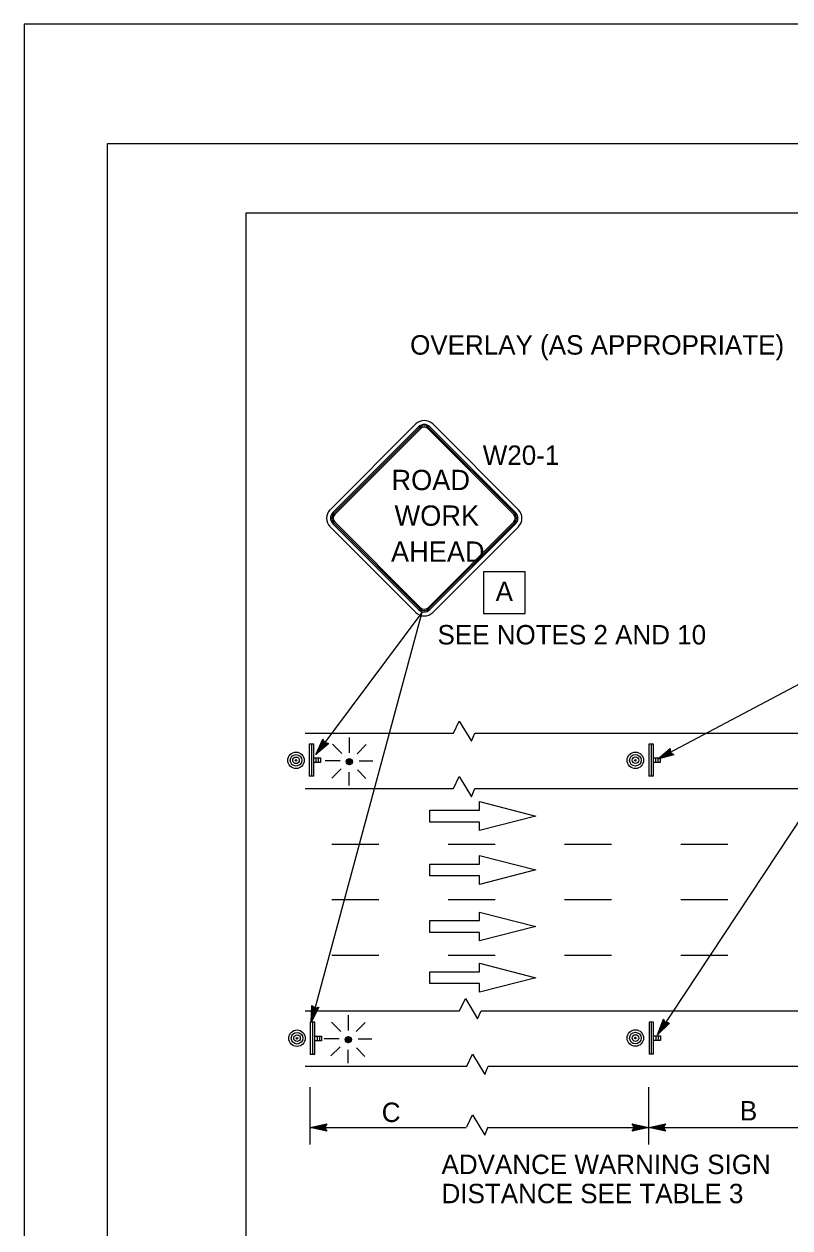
# Model space of a CAD drawing. Extents: x -893 to 867, y -474 to 712.
# Drawn here: x -893.5 to -617.6, y 278.3 to 712 of the extents above; entities that cross this region are included whole.
import ezdxf

# ---------------------------------------------------------------- set-up
doc = ezdxf.new("R2010")
doc.units = 0
for name, color, linetype in [('border_PLOTTING-ELEMENTS', 7, 'Continuous'), ('border_rw_22x34_Cut_Lines', 7, 'Continuous'), ('border_SHEET', 7, 'Continuous'), ('pp_PRESENTATION', 7, 'Continuous'), ('rd_ES', 7, 'Continuous'), ('rd_ETW', 7, 'Continuous'), ('tcd_PVMT-MARKER', 7, 'Continuous'), ('tcd_RAILING-anno', 7, 'Continuous'), ('tcd_SIGN-ROADSIDE', 7, 'Continuous'), ('temp_FLASHING-BEACON', 7, 'Continuous')]:
    doc.layers.add(name, color=color, linetype=linetype)

msp = doc.modelspace()

# ---------------------------------------------------------------- linework, layer by layer
at = {"layer": 'border_PLOTTING-ELEMENTS'}
for points in [[(-893.45, -474.04), (866.55, -474.04), (866.55, 711.96), (-893.45, 711.96)], [(-863.45, 668.96), (836.55, 668.96), (836.55, -431.04), (-863.45, -431.04)]]:
    msp.add_lwpolyline(points, close=True, dxfattribs=at)
at = {"layer": 'border_rw_22x34_Cut_Lines'}
msp.add_lwpolyline([(-863.45, 668.96), (836.55, 668.96), (836.55, -431.04), (-863.45, -431.04)], close=True, dxfattribs=at)
at = {"layer": 'border_SHEET'}
for p, q in [((-813.45, 643.96), (811.55, 643.96)), ((-813.45, -406.04), (-813.45, 643.96))]:
    msp.add_line(p, q, dxfattribs=at)
at = {"layer": 'pp_PRESENTATION'}
for p, q in [((-729.4, 428.76), (-729.4, 431.85)), ((-729.4, 431.85), (-709.08, 426.63)), ((-747.33, 426.63), (-747.33, 428.76)), ((-747.33, 428.76), (-729.4, 428.76)), ((-747.33, 424.51), (-747.33, 426.63)), ((-709.08, 426.63), (-729.4, 421.41)), ((-729.4, 424.51), (-747.33, 424.51)), ((-729.4, 421.41), (-729.4, 424.51)), ((-729.4, 409.37), (-729.4, 412.46)), ((-729.4, 412.46), (-709.08, 407.24)), ((-747.33, 407.24), (-747.33, 409.37)), ((-747.33, 409.37), (-729.4, 409.37)), ((-747.33, 405.12), (-747.33, 407.24)), ((-729.4, 405.12), (-747.33, 405.12)), ((-709.08, 407.24), (-729.4, 402.03)), ((-729.4, 402.03), (-729.4, 405.12)), ((-729.4, 388.99), (-729.4, 392.09)), ((-729.4, 392.09), (-709.08, 386.87)), ((-747.33, 386.87), (-747.33, 388.99)), ((-747.33, 388.99), (-729.4, 388.99)), ((-747.33, 384.74), (-747.33, 386.87)), ((-709.08, 386.87), (-729.4, 381.65)), ((-729.4, 384.74), (-747.33, 384.74)), ((-729.4, 381.65), (-729.4, 384.74)), ((-729.4, 370.53), (-729.4, 373.62)), ((-729.4, 373.62), (-709.08, 368.41)), ((-747.33, 368.41), (-747.33, 370.53)), ((-747.33, 370.53), (-729.4, 370.53)), ((-747.33, 366.28), (-747.33, 368.41)), ((-729.4, 366.28), (-747.33, 366.28)), ((-709.08, 368.41), (-729.4, 363.19)), ((-729.4, 363.19), (-729.4, 366.28))]:
    msp.add_line(p, q, dxfattribs=at)
at = {"layer": 'rd_ES'}
for p, q in [((-792.19, 436.54), (-738.8, 436.54)), ((-731.04, 436.54), (-608.69, 436.54)), ((-792.19, 356.54), (-736.62, 356.54)), ((-728.86, 356.54), (-606.36, 356.54))]:
    msp.add_line(p, q, dxfattribs=at)
for points in [[(-738.8, 436.54), (-736.69, 440.89), (-732.32, 433.6), (-731.04, 436.54)], [(-736.62, 356.54), (-734.51, 360.89), (-730.13, 353.6), (-728.86, 356.54)]]:
    msp.add_lwpolyline(points, dxfattribs=at)
at = {"layer": 'rd_ETW'}
for p, q in [((-792.19, 456.54), (-738.8, 456.54)), ((-731.04, 456.54), (-608.69, 456.54)), ((-792.19, 336.54), (-734.03, 336.54)), ((-726.27, 336.54), (-606.36, 336.54))]:
    msp.add_line(p, q, dxfattribs=at)
for points in [[(-738.8, 456.54), (-736.69, 460.89), (-732.32, 453.6), (-731.04, 456.54)], [(-734.03, 336.54), (-731.92, 340.89), (-727.55, 333.6), (-726.27, 336.54)]]:
    msp.add_lwpolyline(points, dxfattribs=at)
at = {"layer": 'tcd_PVMT-MARKER'}
for p, q in [((-782.63, 416.54), (-765.7, 416.54)), ((-740.7, 416.54), (-723.77, 416.54)), ((-698.77, 416.54), (-681.85, 416.54)), ((-656.85, 416.54), (-639.93, 416.54)), ((-782.63, 396.54), (-765.7, 396.54)), ((-740.7, 396.54), (-723.77, 396.54)), ((-698.77, 396.54), (-681.85, 396.54)), ((-656.85, 396.54), (-639.93, 396.54)), ((-782.63, 376.54), (-765.7, 376.54)), ((-740.7, 376.54), (-723.77, 376.54)), ((-698.77, 376.54), (-681.85, 376.54)), ((-656.85, 376.54), (-639.93, 376.54))]:
    msp.add_line(p, q, dxfattribs=at)
at = {"layer": 'tcd_RAILING-anno'}
for p, q in [((-750.2, 500.02), (-790.04, 352.43)), ((-750.2, 500.02), (-788.33, 448.88)), ((-564.38, 500.68), (-665.31, 347.89)), ((-564.38, 500.68), (-665.31, 447.13)), ((-790.43, 308.36), (-790.43, 329.05)), ((-668.4, 308.36), (-668.4, 329.05)), ((-790.43, 314.44), (-784.43, 315.77)), ((-784.43, 313.1), (-790.43, 314.44)), ((-790.43, 314.44), (-790.43, 314.44)), ((-790.43, 314.44), (-734.16, 314.44)), ((-784.64, 313.45), (-789.05, 314.44)), ((-789.04, 314.44), (-784.66, 315.41)), ((-787.67, 314.44), (-784.84, 315.06)), ((-784.88, 313.81), (-787.67, 314.44)), ((-786.28, 314.43), (-785.08, 314.7)), ((-785.05, 314.16), (-786.28, 314.43)), ((-784.43, 315.77), (-785.23, 314.44)), ((-785.23, 314.44), (-784.43, 313.1)), ((-784.43, 315.77), (-784.43, 315.77)), ((-784.43, 313.1), (-784.43, 313.1)), ((-726.38, 314.44), (-668.4, 314.44)), ((-673.6, 314.44), (-674.4, 315.78)), ((-674.4, 315.78), (-674.4, 315.78)), ((-674.4, 315.78), (-668.4, 314.44)), ((-668.4, 314.44), (-674.4, 313.11)), ((-674.4, 313.11), (-673.6, 314.44)), ((-674.4, 313.11), (-674.4, 313.11)), ((-674.19, 315.42), (-669.78, 314.44)), ((-669.8, 314.43), (-674.17, 313.47)), ((-671.17, 314.44), (-673.99, 313.81)), ((-673.95, 315.06), (-671.17, 314.44)), ((-673.78, 314.72), (-672.55, 314.44)), ((-672.55, 314.44), (-673.76, 314.17)), ((-668.4, 314.44), (-662.4, 315.77)), ((-668.4, 314.44), (-668.4, 314.44)), ((-662.4, 313.1), (-668.4, 314.44)), ((-668.4, 314.44), (-668.4, 314.44)), ((-668.4, 314.44), (-606.48, 314.44)), ((-662.62, 313.45), (-667.02, 314.44)), ((-667.01, 314.44), (-662.64, 315.41)), ((-665.64, 314.44), (-662.82, 315.06)), ((-662.85, 313.81), (-665.64, 314.44)), ((-664.26, 314.43), (-663.05, 314.7)), ((-663.03, 314.16), (-664.26, 314.43)), ((-662.4, 315.77), (-663.2, 314.44)), ((-663.2, 314.44), (-662.4, 313.1)), ((-662.4, 315.77), (-662.4, 315.77)), ((-662.4, 313.1), (-662.4, 313.1))]:
    msp.add_line(p, q, dxfattribs=at)
for points in [[(-728, 514.66), (-728, 499.66), (-713, 499.66), (-713, 514.66)], [(-783.74, 452.83), (-788.33, 448.88), (-785.85, 454.4), (-785.69, 454.02), (-787.51, 449.98), (-784.14, 452.87), (-784.55, 452.91), (-786.7, 451.06), (-785.54, 453.65), (-785.38, 453.27), (-785.89, 452.15), (-784.95, 452.95), (-785.27, 452.99), (-785.85, 454.4), (-785.27, 452.99)], [(-659.47, 448.73), (-665.31, 447.13), (-660.7, 451.05), (-660.73, 450.65), (-664.1, 447.77), (-659.82, 448.94), (-660.17, 449.15), (-662.91, 448.4), (-660.75, 450.24), (-660.77, 449.83), (-661.7, 449.04), (-660.52, 449.36), (-660.79, 449.53), (-660.7, 451.05), (-660.79, 449.53)], [(-787.23, 357.79), (-790.04, 352.43), (-789.76, 358.47), (-789.48, 358.18), (-789.69, 353.75), (-787.62, 357.68), (-788.01, 357.57), (-789.33, 355.06), (-789.2, 357.89), (-788.92, 357.59), (-788.97, 356.37), (-788.4, 357.46), (-788.7, 357.37), (-789.76, 358.47), (-788.7, 357.37)], [(-660.95, 352.09), (-665.31, 347.89), (-663.15, 353.54), (-662.97, 353.17), (-664.56, 349.03), (-661.36, 352.11), (-661.77, 352.13), (-663.81, 350.16), (-662.79, 352.8), (-662.62, 352.44), (-663.06, 351.29), (-662.17, 352.14), (-662.49, 352.16), (-663.15, 353.54), (-662.49, 352.16)]]:
    msp.add_lwpolyline(points, close=True, dxfattribs=at)
msp.add_lwpolyline([(-734.03, 314.69), (-731.92, 319.04), (-727.55, 311.75), (-726.27, 314.69)], dxfattribs=at)
at = {"layer": 'tcd_SIGN-ROADSIDE'}
for points in [[(-752.38, 567.9), (-783.26, 537.01)], [(-751.36, 566.88), (-782.24, 536)], [(-751.02, 566.54), (-781.9, 535.66)], [(-750.68, 566.2), (-781.56, 535.32)], [(-717.08, 535.32), (-747.96, 566.2)], [(-716.74, 535.66), (-747.62, 566.54)], [(-716.4, 536), (-747.29, 566.88)], [(-715.38, 537.01), (-746.27, 567.9)], [(-783.26, 530.9), (-752.38, 500.02)], [(-782.24, 531.92), (-751.36, 501.04)], [(-781.9, 532.26), (-751.02, 501.38)], [(-781.56, 532.6), (-750.68, 501.72)], [(-747.96, 501.72), (-717.08, 532.6)], [(-747.62, 501.38), (-716.74, 532.26)], [(-747.29, 501.04), (-716.4, 531.92)], [(-746.27, 500.02), (-715.38, 530.9)]]:
    msp.add_lwpolyline(points, dxfattribs=at)
for centre, radius, start, end in [((-749.32, 564.84), 4.32, 45, 135), ((-749.32, 564.84), 2.88, 45, 135), ((-749.32, 564.84), 2.4, 45, 135), ((-749.32, 564.84), 1.92, 45, 135), ((-780.21, 533.96), 4.32, 135, 224.9999), ((-780.21, 533.96), 2.88, 135, 224.9999), ((-780.21, 533.96), 2.4, 135, 224.9999), ((-780.21, 533.96), 1.92, 135, 224.9999), ((-718.44, 533.96), 1.92, 315, 45), ((-718.44, 533.96), 2.4, 315, 45), ((-718.44, 533.96), 2.88, 315, 45), ((-718.44, 533.96), 4.32, 315, 45), ((-749.32, 503.07), 4.32, 225, 315), ((-749.32, 503.07), 2.88, 225, 315), ((-749.32, 503.07), 2.4, 225, 315), ((-749.32, 503.07), 1.92, 225, 315)]:
    msp.add_arc(centre, radius, start, end, dxfattribs=at)
at = {"layer": 'temp_FLASHING-BEACON'}
for p, q in [((-789.14, 452.55), (-790.79, 452.55)), ((-790.79, 452.55), (-790.79, 440.99)), ((-789.96, 452.55), (-789.96, 440.99)), ((-789.14, 440.99), (-789.14, 452.55)), ((-779.04, 449.2), (-782.4, 452.56)), ((-776.27, 449.48), (-776.27, 455)), ((-773.52, 449.1), (-770.19, 452.42)), ((-666.78, 452.54), (-668.43, 452.54)), ((-668.43, 452.54), (-668.43, 440.99)), ((-667.61, 452.54), (-667.61, 440.99)), ((-666.78, 440.99), (-666.78, 452.54)), ((-789.14, 447.59), (-788.31, 447.59)), ((-789.14, 446.77), (-789.14, 446.77)), ((-788.31, 447.59), (-786.66, 447.59)), ((-788.31, 447.59), (-788.31, 445.94)), ((-787.49, 447.59), (-787.49, 445.94)), ((-786.66, 447.59), (-786.66, 445.94)), ((-666.78, 447.59), (-665.96, 447.59)), ((-666.78, 446.77), (-666.78, 446.77)), ((-665.96, 447.59), (-664.31, 447.59)), ((-665.96, 447.59), (-665.96, 445.94)), ((-665.13, 447.59), (-665.13, 445.94)), ((-664.31, 447.59), (-664.31, 445.94)), ((-788.31, 445.94), (-789.14, 445.94)), ((-786.66, 445.94), (-788.31, 445.94)), ((-779.59, 446.49), (-785.01, 446.49)), ((-779.26, 443.62), (-782.55, 440.33)), ((-776.46, 442.47), (-776.46, 437.71)), ((-773.39, 443.26), (-770.3, 440.17)), ((-772.75, 446.49), (-767.81, 446.49)), ((-665.96, 445.94), (-666.78, 445.94)), ((-664.31, 445.94), (-665.96, 445.94)), ((-789.14, 440.99), (-790.79, 440.99)), ((-666.78, 440.99), (-668.43, 440.99)), ((-788.75, 352.35), (-790.4, 352.35)), ((-790.4, 352.35), (-790.4, 340.79)), ((-789.58, 352.35), (-789.58, 340.79)), ((-788.75, 340.79), (-788.75, 352.35)), ((-779.4, 349.1), (-782.76, 352.46)), ((-776.63, 349.39), (-776.63, 354.91)), ((-773.87, 349.01), (-770.55, 352.33)), ((-666.7, 352.46), (-668.35, 352.46)), ((-668.35, 352.46), (-668.35, 340.91)), ((-667.53, 352.46), (-667.53, 340.91)), ((-666.7, 340.91), (-666.7, 352.46)), ((-788.75, 347.4), (-787.93, 347.4)), ((-787.93, 347.4), (-786.27, 347.4)), ((-787.93, 347.4), (-787.93, 345.74)), ((-787.1, 347.4), (-787.1, 345.74)), ((-786.27, 347.4), (-786.27, 345.74)), ((-666.7, 347.51), (-665.88, 347.51)), ((-665.88, 347.51), (-664.23, 347.51)), ((-665.88, 347.51), (-665.88, 345.86)), ((-665.05, 347.51), (-665.05, 345.86)), ((-664.23, 347.51), (-664.23, 345.86)), ((-788.75, 346.57), (-788.75, 346.57)), ((-787.93, 345.74), (-788.75, 345.74)), ((-786.27, 345.74), (-787.93, 345.74)), ((-779.94, 346.4), (-785.37, 346.4)), ((-779.61, 343.53), (-782.91, 340.24)), ((-773.74, 343.17), (-770.66, 340.08)), ((-773.11, 346.4), (-768.17, 346.4)), ((-666.7, 346.68), (-666.7, 346.68)), ((-665.88, 345.86), (-666.7, 345.86)), ((-664.23, 345.86), (-665.88, 345.86)), ((-788.75, 340.79), (-790.4, 340.79)), ((-776.81, 342.38), (-776.81, 337.62)), ((-666.7, 340.91), (-668.35, 340.91))]:
    msp.add_line(p, q, dxfattribs=at)
for points in [[(-777.44, 446.29), (-776.39, 447.34)], [(-777.43, 446.02), (-776.12, 447.32)], [(-777.36, 445.8), (-775.9, 447.26)], [(-777.36, 446.65), (-776.76, 447.26)], [(-777.27, 445.62), (-775.72, 447.16)], [(-777.14, 445.46), (-775.56, 447.04)], [(-776.99, 445.32), (-775.43, 446.89)], [(-776.82, 445.22), (-775.32, 446.71)], [(-776.61, 445.14), (-775.24, 446.51)], [(-776.36, 445.1), (-775.21, 446.26)], [(-776.05, 445.14), (-775.24, 445.95)], [(-777.8, 346.19), (-776.75, 347.25)], [(-777.78, 345.93), (-776.48, 347.23)], [(-777.72, 345.71), (-776.26, 347.17)], [(-777.72, 346.56), (-777.11, 347.16)], [(-777.62, 345.52), (-776.07, 347.07)], [(-777.5, 345.36), (-775.92, 346.95)], [(-777.35, 345.23), (-775.78, 346.8)], [(-777.17, 345.12), (-775.68, 346.62)], [(-776.97, 345.05), (-775.6, 346.42)], [(-776.72, 345.01), (-775.56, 346.17)], [(-776.4, 345.04), (-775.6, 345.85)]]:
    msp.add_lwpolyline(points, dxfattribs=at)
for centre, radius in [((-795.5, 446.73), 2.97), ((-795.5, 446.73), 2.08), ((-795.5, 446.73), 1.19), ((-795.5, 446.73), 0.297), ((-776.32, 446.22), 1.12), ((-673.26, 446.75), 2.97), ((-673.26, 446.75), 2.08), ((-673.26, 446.75), 1.19), ((-673.26, 446.75), 0.297), ((-795.14, 346.62), 2.97), ((-795.14, 346.62), 2.08), ((-795.14, 346.62), 1.19), ((-776.68, 346.13), 1.12), ((-673.26, 346.69), 2.97), ((-673.26, 346.69), 2.08), ((-673.26, 346.69), 1.19), ((-673.26, 346.69), 0.297), ((-795.14, 346.62), 0.297)]:
    msp.add_circle(centre, radius, dxfattribs=at)

# ---------------------------------------------------------------- texts
at = {"layer": 'tcd_RAILING-anno'}
for s, p in [('OVERLAY (AS APPROPRIATE)', (-754.41, 592.88)), ('W20-1', (-728.23, 553.15)), ('A', (-723.61, 504.1)), ('SEE NOTES 2 AND 10', (-744.54, 488.48)), ('C', (-764.63, 316.43)), ('B', (-635.61, 316.99)), ('ADVANCE WARNING SIGN', (-743.08, 297.68)), ('DISTANCE SEE TABLE 3', (-743.08, 287.18))]:
    msp.add_text(s, height=7, dxfattribs=at).set_placement(p)
at = {"layer": 'tcd_SIGN-ROADSIDE'}
for s, p in [('ROAD', (-761.12, 544.06)), ('WORK', (-760.01, 531.22)), ('AHEAD', (-761.3, 518.26))]:
    msp.add_text(s, height=7.32, dxfattribs=at).set_placement(p)

doc.saveas('drawing.dxf')
